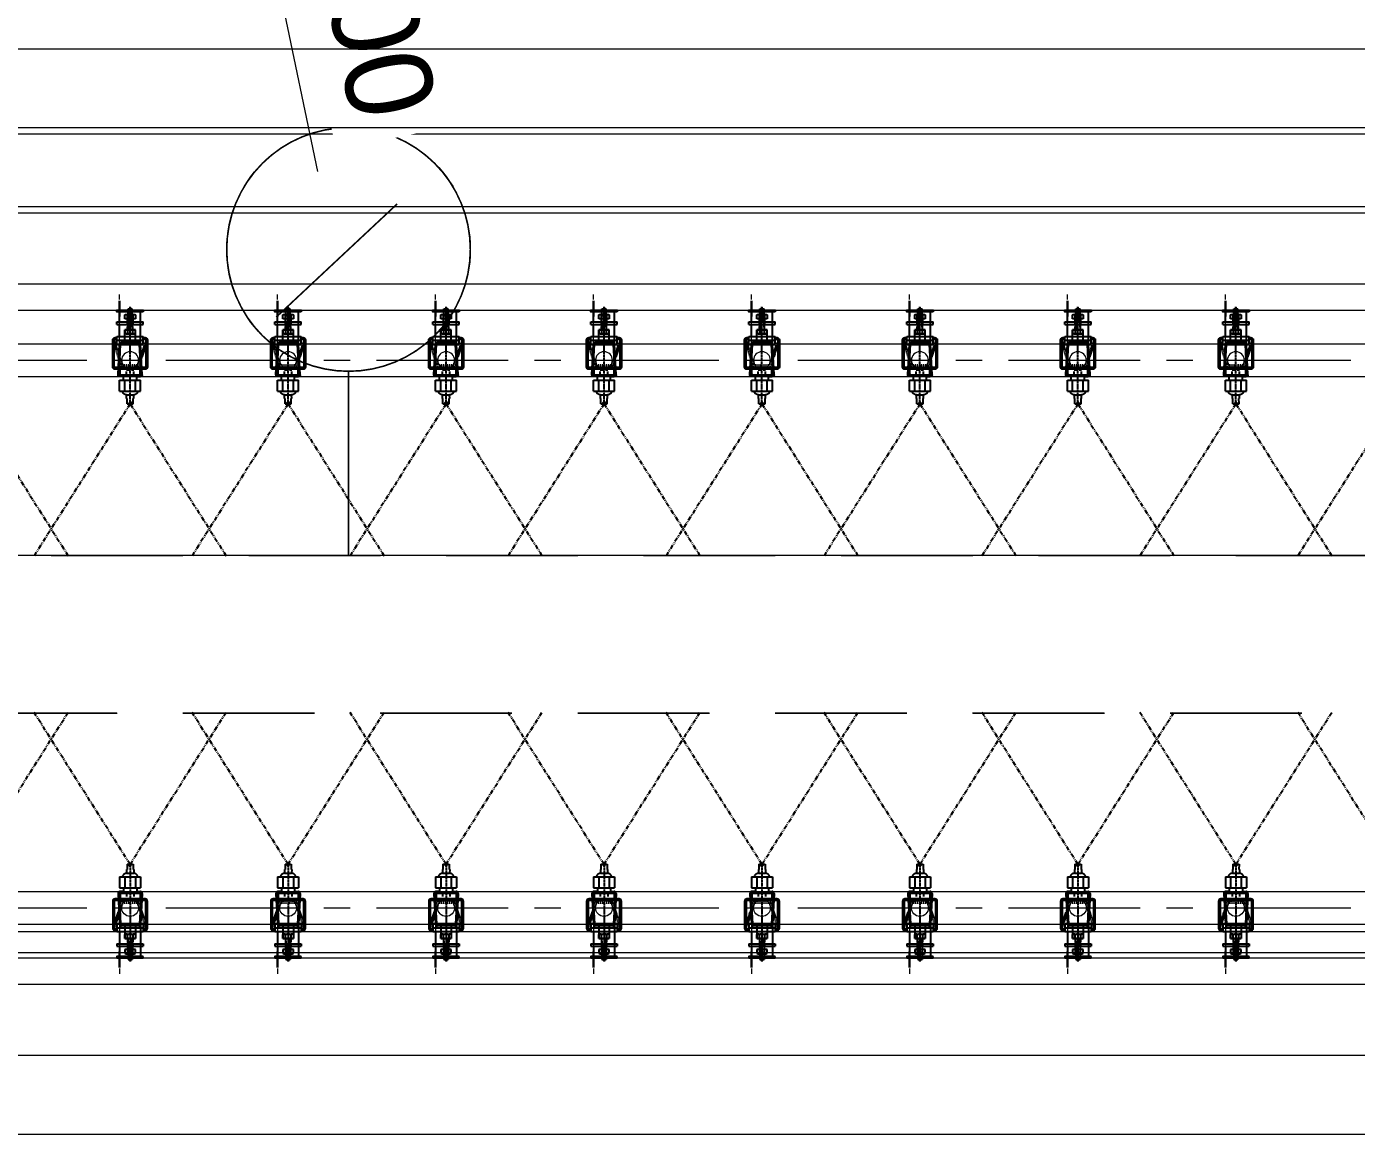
# Model space of a CAD drawing. Header units: inches. Extents: x 702888 to 852715, y 9845 to 271320.
# Drawn here: x 732532 to 735058, y 88435 to 90538 of the extents above; entities that cross this region are included whole.
import ezdxf

# ---------------------------------------------------------------- set-up
doc = ezdxf.new("R2010")
doc.units = ezdxf.units.IN
doc.header["$MEASUREMENT"] = 0
doc.header["$PDMODE"] = 34
for name, pattern in [('CENTER2', [1.125, 0.75, -0.125, 0.125, -0.125]), ('CENTERX2', [4, 2.5, -0.5, 0.5, -0.5]), ('DASHED2', [0.375, 0.25, -0.125]), ('DASHEDX2', [1.5, 1, -0.5]), ('HIDDEN', [9.525, 6.35, -3.175]), ('HIDDEN2', [0.1875, 0.125, -0.0625]), ('PHANTOM2', [31.75, 15.875, -3.175, 3.175, -3.175, 3.175, -3.175])]:
    doc.linetypes.add(name, pattern=pattern)
doc.layers.get('0').update_dxf_attribs({"lineweight": 5})
doc.layers.get('Defpoints').update_dxf_attribs({"lineweight": 5})
for name, color, linetype, lineweight in [('Air input', 130, 'Continuous', 5), ('BEMASSUNG', 5, 'Continuous', 0), ('chain', 2, 'Continuous', 5)]:
    doc.layers.add(name, color=color, linetype=linetype, lineweight=lineweight)
doc.layers.add('Nozzle', color=7, linetype='Continuous')
doc.layers.add('Riser Support', color=7, linetype='Continuous')
doc.dimstyles.new('D1', dxfattribs={"dimscale": 66, "dimtxt": 2.5, "dimasz": 2.5, "dimexe": 1, "dimexo": 1, "dimgap": 1.25, "dimtad": 1, "dimdec": 0, "dimdsep": 46, "dimtxsty": 'Standard', "dimblk": 'OPEN30', "dimcen": 2.5, "dimclrd": 150, "dimclre": 150, "dimclrt": 140, "dimadec": 0, "dimazin": 0, "dimtfac": 1, "dimtdec": 0, "dimtmove": 0, "dimatfit": 3, "dimfxl": 1, "dimtfill": 1, "dimlwd": 13, "dimlwe": 13, "dimarcsym": 0})

# ---------------------------------------------------------------- blocks, each defined once
blk = doc.blocks.new('45y46y')
at = {"const_width": 3}
blk.add_lwpolyline([(740418.6, 180052.2), (740732.9, 180052.2)], dxfattribs=at)
for points in [[(740732.9, 180071.1), (740732.9, 180052.2), (740796.4, 180052.2), (740732.9, 180071.1)], [(740732.9, 180033.3), (740732.9, 180052.2), (740796.4, 180052.2), (740732.9, 180033.3)]]:
    blk.add_solid(points)
blk = doc.blocks.new('4y5y46y')
blk.add_line((740606.5, 179820.9), (740606.5, 179471.4))
at = {"const_width": 3}
blk.add_lwpolyline([(740606.5, 179820.9, -1), (740606.5, 180283.5, -1), (740606.5, 179820.9), (740606.5, 179471.4)], format="xyb", dxfattribs=at)
blk.add_circle((740606.5, 180052.2), 231.3)
at = {"rotation": 43.08915135710794}
blk.add_blockref('45y46y', (322747.8, -457373), dxfattribs=at)
blk = doc.blocks.new('A$C4D81176E')
at = {"layer": 'Nozzle', "color": 2, "linetype": 'PHANTOM2', "ltscale": 0.5}
for q in [(361.3, 4.7), (361.3, -359.7)]:
    blk.add_line((73, -177.5), q, dxfattribs=at)
at = {"layer": 'Nozzle', "color": 2}
for p, q in [((-43.9, -160.2), (-44, -160.6)), ((-44, -160.6), (-44, -161)), ((-44, -194), (-44, -161)), ((-43.8, -159.8), (-43.9, -160.2)), ((-43.6, -159.4), (-43.8, -159.8)), ((-43.4, -159), (-43.6, -159.4)), ((-43.1, -158.7), (-43.4, -159)), ((-42.8, -158.4), (-43.1, -158.7)), ((-42.5, -158.1), (-42.8, -158.4)), ((-42.1, -157.9), (-42.5, -158.1)), ((-41.8, -157.7), (-42.1, -157.9)), ((-41.9, -160.5), (-42, -160.7)), ((-42, -160.7), (-42, -161)), ((-42, -194), (-42, -161)), ((-41.8, -160.3), (-41.9, -160.5)), ((-41.3, -157.6), (-41.8, -157.7)), ((-41.6, -160), (-41.8, -160.3)), ((-41.5, -159.9), (-41.6, -160)), ((-41.2, -159.7), (-41.5, -159.9)), ((-40.9, -157.5), (-41.3, -157.6)), ((-41, -159.6), (-41.2, -159.7)), ((-40.8, -159.5), (-41, -159.6)), ((-40.5, -157.5), (-40.9, -157.5)), ((-40.5, -159.5), (-40.8, -159.5)), ((17.7, -154.5), (-40.5, -157.5)), ((17.7, -156.5), (-40.5, -159.5)), ((-26.3, -156.8), (-26.3, -158.8)), ((4.2, -158.5), (4.2, -196.5)), ((16.7, -158.5), (4.2, -158.5)), ((16.9, -158.5), (16.7, -158.5)), ((17.2, -158.6), (16.9, -158.5)), ((17.4, -158.7), (17.2, -158.6)), ((17.6, -158.8), (17.4, -158.7)), ((17.8, -159), (17.6, -158.8)), ((18.1, -154.5), (17.7, -154.5)), ((17.9, -156.5), (17.7, -156.5)), ((18, -159.2), (17.8, -159)), ((18.2, -156.6), (17.9, -156.5)), ((18.1, -159.5), (18, -159.2)), ((18.5, -154.6), (18.1, -154.5)), ((18.2, -159.7), (18.1, -159.5)), ((18.4, -156.7), (18.2, -156.6)), ((18.2, -160), (18.2, -159.7)), ((18.2, -160), (18.2, -195)), ((28.2, -165), (18.2, -165)), ((18.6, -156.9), (18.4, -156.7)), ((18.9, -154.7), (18.5, -154.6)), ((18.8, -157), (18.6, -156.9)), ((18.9, -157.3), (18.8, -157)), ((19.3, -154.9), (18.9, -154.7)), ((19.1, -157.5), (18.9, -157.3)), ((19.2, -157.7), (19.1, -157.5)), ((19.2, -158), (19.2, -157.7)), ((19.2, -165), (19.2, -158)), ((19.7, -155.1), (19.3, -154.9)), ((20, -155.4), (19.7, -155.1)), ((20.3, -155.7), (20, -155.4)), ((20.5, -156), (20.3, -155.7)), ((20.8, -156.4), (20.5, -156)), ((20.9, -156.8), (20.8, -156.4)), ((21.1, -157.2), (20.9, -156.8)), ((21.2, -157.6), (21.1, -157.2)), ((21.2, -158), (21.2, -157.6)), ((21.2, -165), (21.2, -158)), ((49, -157.5), (28.2, -157.5)), ((28.2, -157.5), (28.2, -197.5)), ((49, -167.5), (28.2, -167.5)), ((49, -157.5), (49, -197.5)), ((49.6, -162.9), (49, -162.7)), ((50.3, -163), (49.6, -162.9)), ((50.9, -163.3), (50.3, -163)), ((51.5, -163.6), (50.9, -163.3)), ((52.1, -164), (51.5, -163.6)), ((52.6, -164.3), (52.1, -164)), ((53.2, -164.8), (52.6, -164.3)), ((53.7, -165.2), (53.2, -164.8)), ((54.1, -165.8), (53.7, -165.2)), ((54.5, -166.3), (54.1, -165.8)), ((54.9, -166.9), (54.5, -166.3)), ((55.2, -167.5), (54.9, -166.9)), ((55.5, -168.1), (55.2, -167.5)), ((55.6, -168.7), (55.5, -168.1)), ((55.8, -169.4), (55.6, -168.7)), ((56, -170.1), (55.8, -169.4)), ((56, -170.8), (56, -170.1)), ((56, -170.8), (56, -184.3)), ((63, -170.8), (56, -170.8)), ((63, -170.8), (63, -171.7)), ((73, -171.7), (63, -171.7)), ((68.7, -177.5), (73, -174.8)), ((73, -171.7), (73, -174.8)), ((-44, -194), (-44, -194.4)), ((-44, -194.4), (-43.9, -194.9)), ((-43.9, -194.9), (-43.8, -195.3)), ((-43.8, -195.3), (-43.6, -195.7)), ((-43.6, -195.7), (-43.4, -196)), ((-43.4, -196), (-43.1, -196.3)), ((-43.1, -196.3), (-42.8, -196.6)), ((-42.8, -196.6), (-42.5, -196.9)), ((-42.5, -196.9), (-42.1, -197.1)), ((-42.1, -197.1), (-41.8, -197.3)), ((-42, -194), (-42, -194.3)), ((-42, -194.3), (-41.9, -194.5)), ((-41.9, -194.5), (-41.8, -194.8)), ((-41.8, -194.8), (-41.6, -195)), ((-41.8, -197.3), (-41.3, -197.4)), ((-41.6, -195), (-41.5, -195.2)), ((-41.5, -195.2), (-41.2, -195.3)), ((-41.3, -197.4), (-40.9, -197.5)), ((-41.2, -195.3), (-41, -195.5)), ((-41, -195.5), (-40.8, -195.5)), ((-40.9, -197.5), (-40.5, -197.5)), ((-40.8, -195.5), (-40.5, -195.5)), ((17.7, -198.5), (-40.5, -195.5)), ((17.7, -200.5), (-40.5, -197.5)), ((-26.3, -196.2), (-26.3, -198.3)), ((16.7, -196.5), (4.2, -196.5)), ((16.7, -196.5), (16.9, -196.5)), ((16.7, -196.5), (16.9, -196.5)), ((16.9, -196.5), (17.2, -196.4)), ((16.9, -196.5), (17.2, -196.4)), ((17.2, -196.4), (17.4, -196.3)), ((17.2, -196.4), (17.4, -196.3)), ((17.4, -196.3), (17.6, -196.2)), ((17.4, -196.3), (17.6, -196.2)), ((17.6, -196.2), (17.8, -196)), ((17.6, -196.2), (17.8, -196)), ((17.7, -198.5), (17.9, -198.5)), ((17.7, -200.5), (18.1, -200.5)), ((17.8, -196), (18, -195.8)), ((17.8, -196), (18, -195.8)), ((17.9, -198.5), (18.2, -198.5)), ((18, -195.8), (18.1, -195.5)), ((18, -195.8), (18.1, -195.5)), ((18.1, -195.5), (18.2, -195.3)), ((18.1, -195.5), (18.2, -195.3)), ((18.1, -200.5), (18.5, -200.4)), ((28.2, -190), (18.2, -190)), ((18.2, -195.3), (18.2, -195)), ((18.2, -195.3), (18.2, -195)), ((18.2, -198.5), (18.4, -198.3)), ((18.4, -198.3), (18.6, -198.2)), ((18.5, -200.4), (18.9, -200.3)), ((18.6, -198.2), (18.8, -198)), ((18.8, -198), (18.9, -197.8)), ((18.9, -197.8), (19.1, -197.5)), ((18.9, -200.3), (19.3, -200.1)), ((19.1, -197.5), (19.2, -197.3)), ((19.2, -190), (19.2, -197)), ((19.2, -197.3), (19.2, -197)), ((19.3, -200.1), (19.7, -199.9)), ((19.7, -199.9), (20, -199.6)), ((20, -199.6), (20.3, -199.3)), ((20.3, -199.3), (20.5, -199)), ((20.5, -199), (20.8, -198.7)), ((20.8, -198.7), (20.9, -198.3)), ((20.9, -198.3), (21.1, -197.9)), ((21.1, -197.9), (21.2, -197.4)), ((21.2, -190), (21.2, -197)), ((21.2, -197.4), (21.2, -197)), ((49, -187.5), (28.2, -187.5)), ((49, -197.5), (28.2, -197.5)), ((49, -192.3), (49.6, -192.2)), ((49.6, -192.2), (50.3, -192)), ((50.3, -192), (50.9, -191.7)), ((50.9, -191.7), (51.5, -191.4)), ((51.5, -191.4), (52.1, -191.1)), ((52.1, -191.1), (52.6, -190.7)), ((52.6, -190.7), (53.2, -190.3)), ((53.2, -190.3), (53.7, -189.8)), ((53.7, -189.8), (54.1, -189.3)), ((54.1, -189.3), (54.5, -188.7)), ((54.5, -188.7), (54.9, -188.2)), ((54.9, -188.2), (55.2, -187.6)), ((55.2, -187.6), (55.4, -187)), ((55.4, -187), (55.6, -186.3)), ((55.6, -186.3), (55.8, -185.7)), ((55.8, -185.7), (55.9, -185)), ((55.9, -185), (56, -184.3)), ((63, -184.4), (56, -184.3)), ((73, -183.5), (63, -183.4)), ((63, -183.4), (63, -184.4)), ((68.7, -177.5), (73, -180.3)), ((73, -180.3), (73, -183.5))]:
    blk.add_line(p, q, dxfattribs=at)
at = {"layer": 'Nozzle', "color": 8, "linetype": 'HIDDEN'}
for p, q in [((8.2, -170.5), (8.2, -184.5)), ((18.2, -170.5), (8.2, -170.5)), ((18.2, -184.5), (8.2, -184.5))]:
    blk.add_line(p, q, dxfattribs=at)
at = {"layer": 'Nozzle', "color": 1, "linetype": 'CENTER2', "ltscale": 0.25}
blk.add_line((73, -177.5), (-46.9, -177.5), dxfattribs=at)
blk = doc.blocks.new('*U314')
at = {"layer": 'chain', "color": 7, "linetype": 'Continuous'}
blk.add_line((-20, -152.9, 0), (-20, -215, 0), dxfattribs=at)
at = {"layer": 'chain', "color": 5, "linetype": 'DASHEDX2'}
blk.add_line((-20, -238.1, 0), (-20, -248.1, 0), dxfattribs=at)
at = {"layer": 'chain', "color": 7, "linetype": 'Continuous'}
blk.add_circle((0, -123, 0), 16.1, dxfattribs=at)
at = {"layer": 'Riser Support', "color": 1, "linetype": 'CENTER2'}
blk.add_line((0, -139.1, 0), (0, -224.7, 0), dxfattribs=at)
at = {"layer": 'Riser Support', "color": 11}
for p, q in [((-25, -152.9, 0), (-25, -167.9, 0)), ((-25, -152.9, 0), (25, -152.9, 0)), ((-25, -160.9, 0), (25, -160.9, 0)), ((-25, -167.9, 0), (25, -167.9, 0)), ((-20, -167.9, 0), (-20, -190.9, 0)), ((-10, -152.9, 0), (-10, -180.9, 0)), ((-10, -180.9, 0), (-10, -173.7, 0)), ((-7.5, -172.9, 0), (7.5, -172.9, 0)), ((-5, -180.9, 0), (-5, -173.7, 0)), ((5, -173.7, 0), (5, -180.9, 0)), ((10, -152.9, 0), (10, -180.9, 0)), ((10, -173.7, 0), (10, -180.9, 0)), ((20, -167.9, 0), (20, -190.9, 0)), ((25, -152.9, 0), (25, -167.9, 0)), ((-25, -190.9, 0), (-25, -195.9, 0)), ((-25, -190.9, 0), (25, -190.9, 0)), ((-25, -195.9, 0), (25, -195.9, 0)), ((-10, -180.9, 0), (10, -180.9, 0)), ((10, -180.9, 0), (-10, -180.9, 0)), ((-10, -201.9, 0), (-10, -209.2, 0)), ((10, -201.9, 0), (-10, -201.9, 0)), ((-5, -189, 0), (-5, -209.2, 0)), ((-4, -195.9, 0), (-4, -180.9, 0)), ((-4, -185.9, 0), (-4, -220.9, 0)), ((4, -195.9, 0), (4, -180.9, 0)), ((4, -185.9, 0), (4, -220.9, 0)), ((5, -209.2, 0), (5, -189, 0)), ((10, -209.2, 0), (10, -201.9, 0)), ((25, -190.9, 0), (25, -195.9, 0)), ((-7.5, -209.9, 0), (7.5, -209.9, 0)), ((-4, -220.9, 0), (4, -220.9, 0))]:
    blk.add_line(p, q, dxfattribs=at)
at = {"layer": 'Riser Support'}
for p, q in [((20, -152.9, 0), (20, -215, 0)), ((-20, -195.9, 0), (-20, -235.9, 0)), ((-20, -195.9, 0), (20, -195.9, 0)), ((-20, -235.9, 0), (-20, -205.9, 0)), ((-4, -211.9, 0), (-4, -205.9, 0)), ((4, -211.9, 0), (4, -205.9, 0))]:
    blk.add_line(p, q, dxfattribs=at)
at = {"layer": 'Riser Support', "color": 11, "linetype": 'HIDDEN'}
for p, q in [((-5, -180.9, 0), (-5, -195.9, 0)), ((5, -180.9, 0), (5, -195.9, 0))]:
    blk.add_line(p, q, dxfattribs=at)
at = {"layer": 'Riser Support', "color": 1, "linetype": 'CENTER2', "ltscale": 200}
blk.add_line((0, -223.9, 0), (0, -193.9, 0), dxfattribs=at)
at = {"layer": 'Riser Support', "elevation": 0}
for points in [[(25, -165.9), (28.5, -165.9, 0.414214), (33, -161.4), (33, -110.4, 0.414214), (28.5, -105.9), (-28.5, -105.9, 0.414214), (-33, -110.4), (-33, -161.4, 0.414214), (-28.5, -165.9), (-25, -165.9)], [(25, -162.9), (28.5, -162.9, 0.414214), (30, -161.4), (30, -110.4, 0.414214), (28.5, -108.9), (-28.5, -108.9, 0.414214), (-30, -110.4), (-30, -161.4, 0.414214), (-28.5, -162.9), (-25, -162.9)]]:
    blk.add_lwpolyline(points, format="xyb", dxfattribs=at)
at = {"layer": 'Riser Support', "linetype": 'HIDDEN2', "ltscale": 0.75, "elevation": 0}
for points in [[(25, -165.9), (28.5, -165.9, 0.414214), (33, -161.4), (18, -115.4, 0.414214), (13.5, -110.9), (-13.5, -110.9, 0.414214), (-18, -115.4), (-33, -161.4, 0.414214), (-28.5, -165.9), (-25, -165.9)], [(25, -162.9), (28.5, -162.9, 0.414214), (30, -161.4), (15, -115.4, 0.414214), (13.5, -113.9), (-13.5, -113.9, 0.414214), (-15, -115.4), (-30, -161.4, 0.414214), (-28.5, -162.9), (-25, -162.9)]]:
    blk.add_lwpolyline(points, format="xyb", dxfattribs=at)
at = {"layer": 'Riser Support', "elevation": 0}
blk.add_lwpolyline([(25, -215), (-25, -215), (-25, -218), (25, -218), (25, -215)], dxfattribs=at)
at = {"layer": 'Riser Support', "color": 11}
for centre, radius, start, end in [((-7.5, -177.4, 0), 4.44, 55.6903, 124.3097), ((0, -189.5, 0), 16.6, 72.4519, 107.5481), ((7.5, -177.4, 0), 4.44, 55.6903, 124.3097), ((-7.5, -205.5, 0), 4.44, 235.6903, 304.3097), ((0, -193.4, 0), 16.6, 252.4519, 287.5481), ((7.5, -205.5, 0), 4.44, 235.6903, 304.3097)]:
    blk.add_arc(centre, radius, start, end, dxfattribs=at)
at = {"color": 0, "linetype": 'ByBlock', "lineweight": -2, "extrusion": (0, 0, -1), "xscale": -1, "zscale": -1, "rotation": 270}
blk.add_blockref('A$C4D81176E', (177.5, -113.2, 0), dxfattribs=at)
blk = doc.blocks.new('*U293')
at = {"layer": 'chain', "color": 0, "linetype": 'ByBlock', "lineweight": -2, "transparency": 16777216}
for p in [(3300, 0), (3600, 0), (3900, 0), (4200, 0), (4500, 0), (4800, 0), (5100, 0), (5400, 0), (5700, 0), (6000, 0)]:
    blk.add_blockref('*U314', p, dxfattribs=at)
blk = doc.blocks.new('*U290')
at = {"layer": 'chain', "color": 7, "linetype": 'Continuous'}
blk.add_line((-20, -152.9, 0), (-20, -215, 0), dxfattribs=at)
at = {"layer": 'chain', "color": 5, "linetype": 'DASHEDX2'}
blk.add_line((-20, -238.1, 0), (-20, -248.1, 0), dxfattribs=at)
at = {"layer": 'chain', "color": 7, "linetype": 'Continuous'}
blk.add_circle((0, -123, 0), 16.1, dxfattribs=at)
at = {"layer": 'Riser Support', "color": 1, "linetype": 'CENTER2'}
blk.add_line((0, -139.1, 0), (0, -224.7, 0), dxfattribs=at)
at = {"layer": 'Riser Support', "color": 11}
for p, q in [((-25, -152.9, 0), (-25, -167.9, 0)), ((-25, -152.9, 0), (25, -152.9, 0)), ((-25, -160.9, 0), (25, -160.9, 0)), ((-25, -167.9, 0), (25, -167.9, 0)), ((-20, -167.9, 0), (-20, -190.9, 0)), ((-10, -152.9, 0), (-10, -180.9, 0)), ((-10, -180.9, 0), (-10, -173.7, 0)), ((-7.5, -172.9, 0), (7.5, -172.9, 0)), ((-5, -180.9, 0), (-5, -173.7, 0)), ((5, -173.7, 0), (5, -180.9, 0)), ((10, -152.9, 0), (10, -180.9, 0)), ((10, -173.7, 0), (10, -180.9, 0)), ((20, -167.9, 0), (20, -190.9, 0)), ((25, -152.9, 0), (25, -167.9, 0)), ((-25, -190.9, 0), (-25, -195.9, 0)), ((-25, -190.9, 0), (25, -190.9, 0)), ((-25, -195.9, 0), (25, -195.9, 0)), ((-10, -180.9, 0), (10, -180.9, 0)), ((10, -180.9, 0), (-10, -180.9, 0)), ((-10, -201.9, 0), (-10, -209.2, 0)), ((10, -201.9, 0), (-10, -201.9, 0)), ((-5, -189, 0), (-5, -209.2, 0)), ((-4, -195.9, 0), (-4, -180.9, 0)), ((-4, -185.9, 0), (-4, -220.9, 0)), ((4, -195.9, 0), (4, -180.9, 0)), ((4, -185.9, 0), (4, -220.9, 0)), ((5, -209.2, 0), (5, -189, 0)), ((10, -209.2, 0), (10, -201.9, 0)), ((25, -190.9, 0), (25, -195.9, 0)), ((-7.5, -209.9, 0), (7.5, -209.9, 0)), ((-4, -220.9, 0), (4, -220.9, 0))]:
    blk.add_line(p, q, dxfattribs=at)
at = {"layer": 'Riser Support'}
for p, q in [((20, -152.9, 0), (20, -215, 0)), ((-20, -195.9, 0), (-20, -235.9, 0)), ((-20, -195.9, 0), (20, -195.9, 0)), ((-20, -235.9, 0), (-20, -205.9, 0)), ((-4, -211.9, 0), (-4, -205.9, 0)), ((4, -211.9, 0), (4, -205.9, 0))]:
    blk.add_line(p, q, dxfattribs=at)
at = {"layer": 'Riser Support', "color": 11, "linetype": 'HIDDEN'}
for p, q in [((-5, -180.9, 0), (-5, -195.9, 0)), ((5, -180.9, 0), (5, -195.9, 0))]:
    blk.add_line(p, q, dxfattribs=at)
at = {"layer": 'Riser Support', "color": 1, "linetype": 'CENTER2', "ltscale": 200}
blk.add_line((0, -223.9, 0), (0, -193.9, 0), dxfattribs=at)
at = {"layer": 'Riser Support', "elevation": 0}
for points in [[(25, -165.9), (28.5, -165.9, 0.414214), (33, -161.4), (33, -110.4, 0.414214), (28.5, -105.9), (-28.5, -105.9, 0.414214), (-33, -110.4), (-33, -161.4, 0.414214), (-28.5, -165.9), (-25, -165.9)], [(25, -162.9), (28.5, -162.9, 0.414214), (30, -161.4), (30, -110.4, 0.414214), (28.5, -108.9), (-28.5, -108.9, 0.414214), (-30, -110.4), (-30, -161.4, 0.414214), (-28.5, -162.9), (-25, -162.9)]]:
    blk.add_lwpolyline(points, format="xyb", dxfattribs=at)
at = {"layer": 'Riser Support', "linetype": 'HIDDEN2', "ltscale": 0.75, "elevation": 0}
for points in [[(25, -165.9), (28.5, -165.9, 0.414214), (33, -161.4), (18, -115.4, 0.414214), (13.5, -110.9), (-13.5, -110.9, 0.414214), (-18, -115.4), (-33, -161.4, 0.414214), (-28.5, -165.9), (-25, -165.9)], [(25, -162.9), (28.5, -162.9, 0.414214), (30, -161.4), (15, -115.4, 0.414214), (13.5, -113.9), (-13.5, -113.9, 0.414214), (-15, -115.4), (-30, -161.4, 0.414214), (-28.5, -162.9), (-25, -162.9)]]:
    blk.add_lwpolyline(points, format="xyb", dxfattribs=at)
at = {"layer": 'Riser Support', "elevation": 0}
blk.add_lwpolyline([(25, -215), (-25, -215), (-25, -218), (25, -218), (25, -215)], dxfattribs=at)
at = {"layer": 'Riser Support', "color": 11}
for centre, radius, start, end in [((-7.5, -177.4, 0), 4.44, 55.6903, 124.3097), ((0, -189.5, 0), 16.6, 72.4519, 107.5481), ((7.5, -177.4, 0), 4.44, 55.6903, 124.3097), ((-7.5, -205.5, 0), 4.44, 235.6903, 304.3097), ((0, -193.4, 0), 16.6, 252.4519, 287.5481), ((7.5, -205.5, 0), 4.44, 235.6903, 304.3097)]:
    blk.add_arc(centre, radius, start, end, dxfattribs=at)
at = {"color": 0, "linetype": 'ByBlock', "lineweight": -2, "extrusion": (0, 0, -1), "xscale": -1, "zscale": -1, "rotation": 270}
blk.add_blockref('A$C4D81176E', (177.5, -113.2, 0), dxfattribs=at)
blk = doc.blocks.new('*U319')
at = {"layer": 'chain', "color": 0, "linetype": 'ByBlock', "lineweight": -2, "transparency": 16777216}
for p in [(3600, 0), (3900, 0), (4200, 0), (4500, 0), (4800, 0), (5100, 0), (5400, 0), (5700, 0), (6000, 0), (6300, 0)]:
    blk.add_blockref('*U290', p, dxfattribs=at)
blk = doc.blocks.new('*U312')
at = {"layer": 'chain', "color": 7, "linetype": 'Continuous'}
blk.add_line((-20, -152.9, 0), (-20, -215, 0), dxfattribs=at)
at = {"layer": 'chain', "color": 5, "linetype": 'DASHEDX2'}
blk.add_line((-20, -238.1, 0), (-20, -248.1, 0), dxfattribs=at)
at = {"layer": 'chain', "color": 7, "linetype": 'Continuous'}
blk.add_circle((0, -123, 0), 16.1, dxfattribs=at)
at = {"layer": 'Riser Support', "color": 1, "linetype": 'CENTER2'}
blk.add_line((0, -139.1, 0), (0, -224.7, 0), dxfattribs=at)
at = {"layer": 'Riser Support', "color": 11}
for p, q in [((-25, -152.9, 0), (-25, -167.9, 0)), ((-25, -152.9, 0), (25, -152.9, 0)), ((-25, -160.9, 0), (25, -160.9, 0)), ((-25, -167.9, 0), (25, -167.9, 0)), ((-20, -167.9, 0), (-20, -190.9, 0)), ((-10, -152.9, 0), (-10, -180.9, 0)), ((-10, -180.9, 0), (-10, -173.7, 0)), ((-7.5, -172.9, 0), (7.5, -172.9, 0)), ((-5, -180.9, 0), (-5, -173.7, 0)), ((5, -173.7, 0), (5, -180.9, 0)), ((10, -152.9, 0), (10, -180.9, 0)), ((10, -173.7, 0), (10, -180.9, 0)), ((20, -167.9, 0), (20, -190.9, 0)), ((25, -152.9, 0), (25, -167.9, 0)), ((-25, -190.9, 0), (-25, -195.9, 0)), ((-25, -190.9, 0), (25, -190.9, 0)), ((-25, -195.9, 0), (25, -195.9, 0)), ((-10, -180.9, 0), (10, -180.9, 0)), ((10, -180.9, 0), (-10, -180.9, 0)), ((-10, -201.9, 0), (-10, -209.2, 0)), ((10, -201.9, 0), (-10, -201.9, 0)), ((-5, -189, 0), (-5, -209.2, 0)), ((-4, -195.9, 0), (-4, -180.9, 0)), ((-4, -185.9, 0), (-4, -220.9, 0)), ((4, -195.9, 0), (4, -180.9, 0)), ((4, -185.9, 0), (4, -220.9, 0)), ((5, -209.2, 0), (5, -189, 0)), ((10, -209.2, 0), (10, -201.9, 0)), ((25, -190.9, 0), (25, -195.9, 0)), ((-7.5, -209.9, 0), (7.5, -209.9, 0)), ((-4, -220.9, 0), (4, -220.9, 0))]:
    blk.add_line(p, q, dxfattribs=at)
at = {"layer": 'Riser Support'}
for p, q in [((20, -152.9, 0), (20, -215, 0)), ((-20, -195.9, 0), (-20, -235.9, 0)), ((-20, -195.9, 0), (20, -195.9, 0)), ((-20, -235.9, 0), (-20, -205.9, 0)), ((-4, -211.9, 0), (-4, -205.9, 0)), ((4, -211.9, 0), (4, -205.9, 0))]:
    blk.add_line(p, q, dxfattribs=at)
at = {"layer": 'Riser Support', "color": 11, "linetype": 'HIDDEN'}
for p, q in [((-5, -180.9, 0), (-5, -195.9, 0)), ((5, -180.9, 0), (5, -195.9, 0))]:
    blk.add_line(p, q, dxfattribs=at)
at = {"layer": 'Riser Support', "color": 1, "linetype": 'CENTER2', "ltscale": 200}
blk.add_line((0, -223.9, 0), (0, -193.9, 0), dxfattribs=at)
at = {"layer": 'Riser Support', "elevation": 0}
for points in [[(25, -165.9), (28.5, -165.9, 0.414214), (33, -161.4), (33, -110.4, 0.414214), (28.5, -105.9), (-28.5, -105.9, 0.414214), (-33, -110.4), (-33, -161.4, 0.414214), (-28.5, -165.9), (-25, -165.9)], [(25, -162.9), (28.5, -162.9, 0.414214), (30, -161.4), (30, -110.4, 0.414214), (28.5, -108.9), (-28.5, -108.9, 0.414214), (-30, -110.4), (-30, -161.4, 0.414214), (-28.5, -162.9), (-25, -162.9)]]:
    blk.add_lwpolyline(points, format="xyb", dxfattribs=at)
at = {"layer": 'Riser Support', "linetype": 'HIDDEN2', "ltscale": 0.75, "elevation": 0}
for points in [[(25, -165.9), (28.5, -165.9, 0.414214), (33, -161.4), (18, -115.4, 0.414214), (13.5, -110.9), (-13.5, -110.9, 0.414214), (-18, -115.4), (-33, -161.4, 0.414214), (-28.5, -165.9), (-25, -165.9)], [(25, -162.9), (28.5, -162.9, 0.414214), (30, -161.4), (15, -115.4, 0.414214), (13.5, -113.9), (-13.5, -113.9, 0.414214), (-15, -115.4), (-30, -161.4, 0.414214), (-28.5, -162.9), (-25, -162.9)]]:
    blk.add_lwpolyline(points, format="xyb", dxfattribs=at)
at = {"layer": 'Riser Support', "elevation": 0}
blk.add_lwpolyline([(25, -215), (-25, -215), (-25, -218), (25, -218), (25, -215)], dxfattribs=at)
at = {"layer": 'Riser Support', "color": 11}
for centre, radius, start, end in [((-7.5, -177.4, 0), 4.44, 55.6903, 124.3097), ((0, -189.5, 0), 16.6, 72.4519, 107.5481), ((7.5, -177.4, 0), 4.44, 55.6903, 124.3097), ((-7.5, -205.5, 0), 4.44, 235.6903, 304.3097), ((0, -193.4, 0), 16.6, 252.4519, 287.5481), ((7.5, -205.5, 0), 4.44, 235.6903, 304.3097)]:
    blk.add_arc(centre, radius, start, end, dxfattribs=at)
at = {"color": 0, "linetype": 'ByBlock', "lineweight": -2, "extrusion": (0, 0, -1), "xscale": -1, "zscale": -1, "rotation": 270}
blk.add_blockref('A$C4D81176E', (177.5, -113.2, 0), dxfattribs=at)
blk = doc.blocks.new('*U298')
at = {"layer": 'chain', "color": 0, "linetype": 'ByBlock', "lineweight": -2, "transparency": 16777216}
for p in [(3300, 0), (3600, 0), (3900, 0), (4200, 0), (4500, 0), (4800, 0), (5100, 0), (5400, 0), (5700, 0), (6000, 0)]:
    blk.add_blockref('*U312', p, dxfattribs=at)
blk = doc.blocks.new('*U316')
at = {"layer": 'chain', "color": 7, "linetype": 'Continuous'}
blk.add_line((-20, -152.9, 0), (-20, -215, 0), dxfattribs=at)
at = {"layer": 'chain', "color": 5, "linetype": 'DASHEDX2'}
blk.add_line((-20, -238.1, 0), (-20, -248.1, 0), dxfattribs=at)
at = {"layer": 'chain', "color": 7, "linetype": 'Continuous'}
blk.add_circle((0, -123, 0), 16.1, dxfattribs=at)
at = {"layer": 'Riser Support', "color": 1, "linetype": 'CENTER2'}
blk.add_line((0, -139.1, 0), (0, -224.7, 0), dxfattribs=at)
at = {"layer": 'Riser Support', "color": 11}
for p, q in [((-25, -152.9, 0), (-25, -167.9, 0)), ((-25, -152.9, 0), (25, -152.9, 0)), ((-25, -160.9, 0), (25, -160.9, 0)), ((-25, -167.9, 0), (25, -167.9, 0)), ((-20, -167.9, 0), (-20, -190.9, 0)), ((-10, -152.9, 0), (-10, -180.9, 0)), ((-10, -180.9, 0), (-10, -173.7, 0)), ((-7.5, -172.9, 0), (7.5, -172.9, 0)), ((-5, -180.9, 0), (-5, -173.7, 0)), ((5, -173.7, 0), (5, -180.9, 0)), ((10, -152.9, 0), (10, -180.9, 0)), ((10, -173.7, 0), (10, -180.9, 0)), ((20, -167.9, 0), (20, -190.9, 0)), ((25, -152.9, 0), (25, -167.9, 0)), ((-25, -190.9, 0), (-25, -195.9, 0)), ((-25, -190.9, 0), (25, -190.9, 0)), ((-25, -195.9, 0), (25, -195.9, 0)), ((-10, -180.9, 0), (10, -180.9, 0)), ((10, -180.9, 0), (-10, -180.9, 0)), ((-10, -201.9, 0), (-10, -209.2, 0)), ((10, -201.9, 0), (-10, -201.9, 0)), ((-5, -189, 0), (-5, -209.2, 0)), ((-4, -195.9, 0), (-4, -180.9, 0)), ((-4, -185.9, 0), (-4, -220.9, 0)), ((4, -195.9, 0), (4, -180.9, 0)), ((4, -185.9, 0), (4, -220.9, 0)), ((5, -209.2, 0), (5, -189, 0)), ((10, -209.2, 0), (10, -201.9, 0)), ((25, -190.9, 0), (25, -195.9, 0)), ((-7.5, -209.9, 0), (7.5, -209.9, 0)), ((-4, -220.9, 0), (4, -220.9, 0))]:
    blk.add_line(p, q, dxfattribs=at)
at = {"layer": 'Riser Support'}
for p, q in [((20, -152.9, 0), (20, -215, 0)), ((-20, -195.9, 0), (-20, -235.9, 0)), ((-20, -195.9, 0), (20, -195.9, 0)), ((-20, -235.9, 0), (-20, -205.9, 0)), ((-4, -211.9, 0), (-4, -205.9, 0)), ((4, -211.9, 0), (4, -205.9, 0))]:
    blk.add_line(p, q, dxfattribs=at)
at = {"layer": 'Riser Support', "color": 11, "linetype": 'HIDDEN'}
for p, q in [((-5, -180.9, 0), (-5, -195.9, 0)), ((5, -180.9, 0), (5, -195.9, 0))]:
    blk.add_line(p, q, dxfattribs=at)
at = {"layer": 'Riser Support', "color": 1, "linetype": 'CENTER2', "ltscale": 200}
blk.add_line((0, -223.9, 0), (0, -193.9, 0), dxfattribs=at)
at = {"layer": 'Riser Support', "elevation": 0}
for points in [[(25, -165.9), (28.5, -165.9, 0.414214), (33, -161.4), (33, -110.4, 0.414214), (28.5, -105.9), (-28.5, -105.9, 0.414214), (-33, -110.4), (-33, -161.4, 0.414214), (-28.5, -165.9), (-25, -165.9)], [(25, -162.9), (28.5, -162.9, 0.414214), (30, -161.4), (30, -110.4, 0.414214), (28.5, -108.9), (-28.5, -108.9, 0.414214), (-30, -110.4), (-30, -161.4, 0.414214), (-28.5, -162.9), (-25, -162.9)]]:
    blk.add_lwpolyline(points, format="xyb", dxfattribs=at)
at = {"layer": 'Riser Support', "linetype": 'HIDDEN2', "ltscale": 0.75, "elevation": 0}
for points in [[(25, -165.9), (28.5, -165.9, 0.414214), (33, -161.4), (18, -115.4, 0.414214), (13.5, -110.9), (-13.5, -110.9, 0.414214), (-18, -115.4), (-33, -161.4, 0.414214), (-28.5, -165.9), (-25, -165.9)], [(25, -162.9), (28.5, -162.9, 0.414214), (30, -161.4), (15, -115.4, 0.414214), (13.5, -113.9), (-13.5, -113.9, 0.414214), (-15, -115.4), (-30, -161.4, 0.414214), (-28.5, -162.9), (-25, -162.9)]]:
    blk.add_lwpolyline(points, format="xyb", dxfattribs=at)
at = {"layer": 'Riser Support', "elevation": 0}
blk.add_lwpolyline([(25, -215), (-25, -215), (-25, -218), (25, -218), (25, -215)], dxfattribs=at)
at = {"layer": 'Riser Support', "color": 11}
for centre, radius, start, end in [((-7.5, -177.4, 0), 4.44, 55.6903, 124.3097), ((0, -189.5, 0), 16.6, 72.4519, 107.5481), ((7.5, -177.4, 0), 4.44, 55.6903, 124.3097), ((-7.5, -205.5, 0), 4.44, 235.6903, 304.3097), ((0, -193.4, 0), 16.6, 252.4519, 287.5481), ((7.5, -205.5, 0), 4.44, 235.6903, 304.3097)]:
    blk.add_arc(centre, radius, start, end, dxfattribs=at)
at = {"color": 0, "linetype": 'ByBlock', "lineweight": -2, "extrusion": (0, 0, -1), "xscale": -1, "zscale": -1, "rotation": 270}
blk.add_blockref('A$C4D81176E', (177.5, -113.2, 0), dxfattribs=at)
blk = doc.blocks.new('*U302')
at = {"layer": 'chain', "color": 0, "linetype": 'ByBlock', "lineweight": -2, "transparency": 16777216}
for p in [(3600, 0), (3900, 0), (4200, 0), (4500, 0), (4800, 0), (5100, 0), (5400, 0), (5700, 0), (6000, 0), (6300, 0)]:
    blk.add_blockref('*U316', p, dxfattribs=at)
blk = doc.blocks.new('A$C3bb54d8b')
for p, q in [((-19243, -3897.56), (-2418, -3897.56)), ((-19093, -4047.56), (-2568, -4047.56)), ((-2568, -5647.56), (-19093, -5647.56)), ((-2418, -5797.56), (-19243, -5797.56))]:
    blk.add_line(p, q)
at = {"color": 1, "linetype": 'CENTERX2', "ltscale": 100}
for p, q in [((-17900, -4327.56), (-3068.04, -4327.56)), ((-17900, -5367.56), (-3068.04, -5367.56))]:
    blk.add_line(p, q, dxfattribs=at)
at = {"color": 1, "linetype": 'DASHED2', "ltscale": 1000}
blk.add_lwpolyline([(-3068.04, -4997.56), (-17068.04, -4997.56), (-17068.04, -4697.56), (-3068.04, -4697.56)], close=True, dxfattribs=at)
at = {"layer": 'chain', "color": 5, "linetype": 'DASHEDX2'}
for p, q in [((-17286.99, -4182.56), (-2849.1, -4182.56)), ((-17286.99, -4232.56), (-2849.1, -4232.56)), ((-17286.99, -5462.56), (-2849.1, -5462.56)), ((-17286.99, -5512.56), (-2849.1, -5512.56))]:
    blk.add_line(p, q, dxfattribs=at)
at = {"layer": 'chain', "color": 3}
for p, q in [((-17754.61, -4296.56), (-2849.1, -4296.56)), ((-17754.61, -4358.56), (-2849.1, -4358.56)), ((-17754.61, -5336.56), (-2902.93, -5336.56)), ((-17754.61, -5398.56), (-2902.93, -5398.56))]:
    blk.add_line(p, q, dxfattribs=at)
at = {"layer": 'chain', "color": 7, "linetype": 'Continuous'}
for p, q in [((-17088.04, -5412.46), (-2948.04, -5412.46)), ((-17088.04, -5452.46), (-2948.04, -5452.46))]:
    blk.add_line(p, q, dxfattribs=at)
at = {"layer": 'chain', "color": 7, "linetype": 'Continuous', "xscale": -1, "rotation": 180}
for name, p in [('*U302', (-17068.04, -4450.61, 0)), ('*U298', (-16768.04, -4450.61, 0))]:
    blk.add_blockref(name, p, dxfattribs=at)
at = {"layer": 'chain', "color": 7, "linetype": 'Continuous'}
for name, p in [('*U319', (-17068.04, -5244.51, 0)), ('*U293', (-16768.04, -5244.51, 0))]:
    blk.add_blockref(name, p, dxfattribs=at)
blk = doc.blocks.new('_Open30')
at = {"color": 0, "linetype": 'ByBlock', "lineweight": -2}
for p, q in [((-1, 0.268), (0, 0)), ((0, 0), (-1, -0.268)), ((0, 0), (-1, 0))]:
    blk.add_line(p, q, dxfattribs=at)
blk = doc.blocks.new('*D356')
at = {"color": 150, "lineweight": 13, "transparency": 16777216}
for p, q in [((732651.5, 92346.1), (732855.3, 91367.1)), ((733085, 90263.3), (732888.9, 91205.6))]:
    blk.add_line(p, q, dxfattribs=at)
at = {"layer": 'Defpoints', "color": 0, "transparency": 16777216}
for p in [(732651.5, 92346.1), (732855.3, 91367.1)]:
    blk.add_point(p, dxfattribs=at)
at = {"color": 150, "lineweight": 13, "transparency": 16777216, "xscale": 165, "yscale": 165, "zscale": 165, "rotation": 101.7591212884666}
blk.add_blockref('_Open30', (732855.3, 91367.1), dxfattribs=at)
at = {"color": 140, "transparency": 16777216, "insert": (733165.3, 90687.3), "char_height": 165, "attachment_point": 5, "rotation": 281.7591, "bg_fill": 3, "box_fill_scale": 1.25, "bg_fill_color": 256, "bg_fill_true_color": 13158600, "bg_fill_transparency": 0}
blk.add_mtext('R1000', dxfattribs=at)
blk = doc.blocks.new('6t46y4y')
at = {"color": 1, "linetype": 'DASHED2', "ltscale": 1000}
for p, q in [((728828.9, 89534.1), (742828.9, 89534.1)), ((742828.9, 89534.1), (728828.9, 89534.1)), ((742828.9, 89234.1), (728828.9, 89234.1))]:
    blk.add_line(p, q, dxfattribs=at)
blk = doc.blocks.new('RT65Y6')
blk.add_line((777481.6, 80016.2), (763481.6, 80016.2))
blk.add_lwpolyline([(763481.6, 80166.2), (777481.6, 80166.2), (777481.6, 79866.2), (763481.6, 79866.2)], close=True)

msp = doc.modelspace()

# ---------------------------------------------------------------- block references
msp.add_blockref('6t46y4y', (0, 0))
at = {"layer": 'Air input'}
msp.add_blockref('4y5y46y', (-7463.038, -89937.261), dxfattribs=at)

# ---------------------------------------------------------------- wipeouts: each hides what was drawn before it
msp.add_wipeout([(731251.675, 89576.214), (732755.191, 89576.214), (732755.191, 90240.104), (731251.675, 90240.104)])

# ---------------------------------------------------------------- next in the draw order: block references
msp.add_blockref('A$C3bb54d8b', (745896.712, 94232.263))

# ---------------------------------------------------------------- next in the draw order: dimensions: what is measured, and where the dimension line sits
dim = msp.add_radius_dim(center=(732651.46, 92346.126), mpoint=(732855.258, 91367.113), dimstyle='D1')
dim.commit()
dim.dimension.update_dxf_attribs({"geometry": '*D356', "text_midpoint": (733165.313, 90687.284)})

# ---------------------------------------------------------------- next in the draw order: block references
at = {"layer": 'BEMASSUNG'}
msp.add_blockref('RT65Y6', (-34652.557, 10329.718), dxfattribs=at)

doc.saveas('drawing.dxf')
